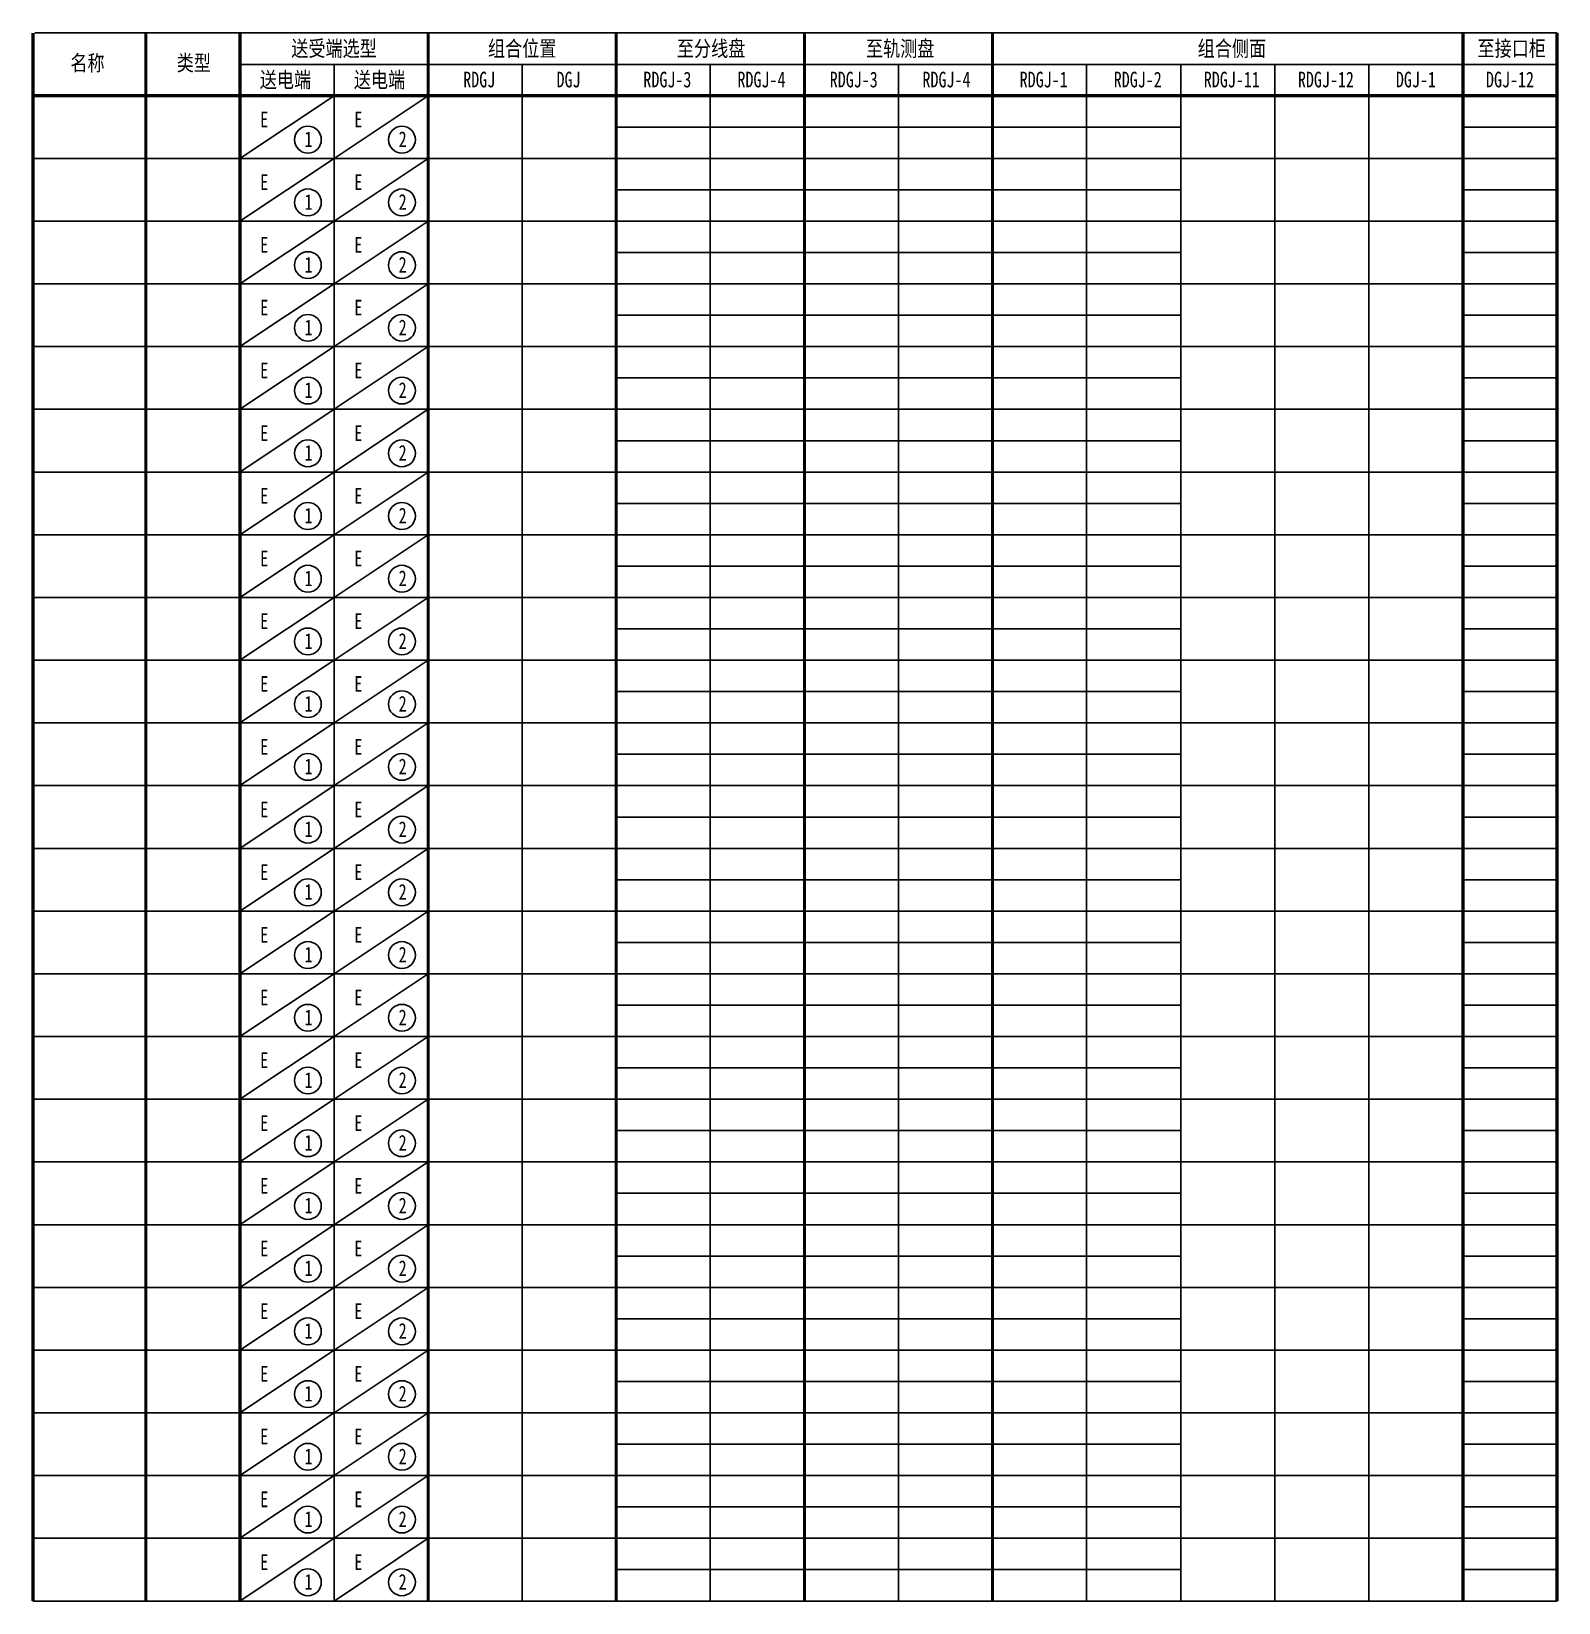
# Model space of a CAD drawing. Header units: inches. Extents: x 0 to 243, y -240 to 10.
import ezdxf
from ezdxf.enums import TextEntityAlignment as Align

# ---------------------------------------------------------------- set-up
doc = ezdxf.new("R2010")
doc.units = ezdxf.units.IN
doc.header["$MEASUREMENT"] = 0
doc.styles.add('CHINESE', font='SimSun.ttf', dxfattribs={"width": 0.9})
doc.styles.add('ITALICC', font='txt', dxfattribs={"width": 0.75})

msp = doc.modelspace()

# ---------------------------------------------------------------- linework, layer by layer
at = {"color": 0}
for p, q in [((243, 10), (0.27, 10)), ((18, -240), (18, 10)), ((33, -240), (33, 10)), ((33, -240), (33, 10)), ((63, 10), (63, 5)), ((93, 5), (93, 10)), ((123, 10), (123, 5)), ((153, 10), (153, 5)), ((228, 10), (228, -240)), ((48, 5), (48, -240)), ((48, 5), (48, 5)), ((78, -240), (78, 5)), ((78, 5), (78, 5)), ((78, 5), (78, 5)), ((93, 5), (93, 5)), ((108, 5), (108, -240)), ((108, 5), (108, 5)), ((138, 5), (138, -240)), ((168, 5), (168, -240)), ((183, 5), (183, -240)), ((198, 5), (198, -240)), ((198, 5), (198, 5)), ((213, -240), (213, 5)), ((213, 5), (213, 5)), ((228, -240), (228, 5)), ((243, 5), (243, 5)), ((243, 5), (243, 5)), ((243, 0), (33, 0)), ((78, 0), (78, -240)), ((243, 0), (243, -240)), ((243, 0), (243, -240)), ((183, -5), (93, -5)), ((243, -10), (0, -10)), ((183, -15), (93, -15)), ((243, -20), (0, -20)), ((183, -25), (93, -25)), ((243, -30), (0, -30)), ((183, -35), (93, -35)), ((243, -40), (0, -40)), ((183, -45), (93, -45)), ((243, -50), (0, -50)), ((183, -55), (93, -55)), ((243, -60), (0, -60)), ((183, -65), (93, -65)), ((243, -70), (0, -70)), ((183, -75), (93, -75)), ((243, -80), (0, -80)), ((183, -85), (93, -85)), ((243, -90), (0, -90)), ((183, -95), (93, -95)), ((243, -100), (0, -100)), ((183, -105), (93, -105)), ((243, -110), (0, -110)), ((183, -115), (93, -115)), ((243, -120), (0, -120)), ((183, -125), (93, -125)), ((243, -130), (0, -130)), ((183, -135), (93, -135)), ((243, -140), (0, -140)), ((183, -145), (93, -145)), ((243, -150), (0, -150)), ((183, -155), (93, -155)), ((243, -160), (0, -160)), ((183, -165), (93, -165)), ((243, -170), (0, -170)), ((183, -175), (93, -175)), ((243, -180), (0, -180)), ((183, -185), (93, -185)), ((243, -190), (0, -190)), ((183, -195), (93, -195)), ((243, -200), (0, -200)), ((183, -205), (93, -205)), ((243, -210), (0, -210)), ((183, -215), (93, -215)), ((243, -220), (0, -220)), ((183, -225), (93, -225)), ((243, -230), (0, -230)), ((183, -235), (93, -235)), ((243, -240), (0, -240))]:
    msp.add_line(p, q, dxfattribs=at)
for p, q in [((243, 5), (33, 5)), ((243, 5), (243, -240)), ((243, 0), (33, 0)), ((48, 0), (33, -10)), ((63, 0), (48, -10)), ((243, -5), (228, -5)), ((48, -10), (33, -20)), ((63, -10), (48, -20)), ((243, -15), (228, -15)), ((48, -20), (33, -30)), ((63, -20), (48, -30)), ((243, -25), (228, -25)), ((48, -30), (33, -40)), ((63, -30), (48, -40)), ((243, -35), (228, -35)), ((48, -40), (33, -50)), ((63, -40), (48, -50)), ((243, -45), (228, -45)), ((48, -50), (33, -60)), ((63, -50), (48, -60)), ((243, -55), (228, -55)), ((48, -60), (33, -70)), ((63, -60), (48, -70)), ((243, -65), (228, -65)), ((48, -70), (33, -80)), ((63, -70), (48, -80)), ((243, -75), (228, -75)), ((48, -80), (33, -90)), ((63, -80), (48, -90)), ((243, -85), (228, -85)), ((48, -90), (33, -100)), ((63, -90), (48, -100)), ((243, -95), (228, -95)), ((48, -100), (33, -110)), ((63, -100), (48, -110)), ((243, -105), (228, -105)), ((48, -110), (33, -120)), ((63, -110), (48, -120)), ((243, -115), (228, -115)), ((48, -120), (33, -130)), ((63, -120), (48, -130)), ((243, -125), (228, -125)), ((48, -130), (33, -140)), ((63, -130), (48, -140)), ((243, -135), (228, -135)), ((48, -140), (33, -150)), ((63, -140), (48, -150)), ((243, -145), (228, -145)), ((48, -150), (33, -160)), ((63, -150), (48, -160)), ((243, -155), (228, -155)), ((48, -160), (33, -170)), ((63, -160), (48, -170)), ((243, -165), (228, -165)), ((48, -170), (33, -180)), ((63, -170), (48, -180)), ((243, -175), (228, -175)), ((48, -180), (33, -190)), ((63, -180), (48, -190)), ((243, -185), (228, -185)), ((48, -190), (33, -200)), ((63, -190), (48, -200)), ((243, -195), (228, -195)), ((48, -200), (33, -210)), ((63, -200), (48, -210)), ((243, -205), (228, -205)), ((48, -210), (33, -220)), ((63, -210), (48, -220)), ((243, -215), (228, -215)), ((48, -220), (33, -230)), ((63, -220), (48, -230)), ((243, -225), (228, -225)), ((48, -230), (33, -240)), ((63, -230), (48, -240)), ((243, -235), (228, -235))]:
    msp.add_line(p, q)
at = {"const_width": 0.5}
msp.add_lwpolyline([(0, 10), (0, -240)], dxfattribs=at)
at = {"color": 0, "const_width": 0.5}
for points in [[(18, 10), (18, -240)], [(33, 10), (33, -240)], [(63, 10), (63, -240)], [(93, -240), (93, 10)], [(123, 10), (123, -240)], [(153, 10), (153, -240)], [(228, 10), (228, -240)], [(243, 10), (243, -240)], [(0, 0), (243, 0)]]:
    msp.add_lwpolyline(points, dxfattribs=at)
at = {"color": 0}
for centre in [(43.83, -7.01), (58.83, -7.01), (43.83, -17.01), (58.83, -17.01), (43.83, -27.01), (58.83, -27.01), (43.83, -37.01), (58.83, -37.01), (43.83, -47.01), (58.83, -47.01), (43.83, -57.01), (58.83, -57.01), (43.83, -67.01), (58.83, -67.01), (43.83, -77.01), (58.83, -77.01), (43.83, -87.01), (58.83, -87.01), (43.83, -97.01), (58.83, -97.01), (43.83, -107.01), (58.83, -107.01), (43.83, -117.01), (58.83, -117.01), (43.83, -127.01), (58.83, -127.01), (43.83, -137.01), (58.83, -137.01), (43.83, -147.01), (58.83, -147.01), (43.83, -157.01), (58.83, -157.01), (43.83, -167.01), (58.83, -167.01), (43.83, -177.01), (58.83, -177.01), (43.83, -187.01), (58.83, -187.01), (43.83, -197.01), (58.83, -197.01), (43.83, -207.01), (58.83, -207.01), (43.83, -217.01), (58.83, -217.01), (43.83, -227.01), (58.83, -227.01), (43.83, -237.01), (58.83, -237.01)]:
    msp.add_circle(centre, 2.14, dxfattribs=at)

# ---------------------------------------------------------------- texts
at = {"color": 7}
for s, style, width, p in [('送受端选型', 'CHINESE', 0.8, (48, 7.58)), ('组合位置', 'CHINESE', 0.8, (78, 7.58)), ('至分线盘', 'CHINESE', 0.8, (108.12, 7.58)), ('至轨测盘', 'CHINESE', 0.8, (138.27, 7.58)), ('组合侧面', 'CHINESE', 0.8, (191.17, 7.58)), ('至接口柜', 'CHINESE', 0.8, (235.78, 7.58)), ('名称', 'CHINESE', 0.8, (8.69, 5.27)), ('类型', 'CHINESE', 0.8, (25.65, 5.27)), ('送电端', 'CHINESE', 0.8, (40.25, 2.58)), ('送电端', 'CHINESE', 0.8, (55.25, 2.58)), ('RDGJ', 'ITALICC', 0.75, (71.15, 2.58)), ('DGJ', 'ITALICC', 0.75, (85.39, 2.58)), ('RDGJ-3', 'ITALICC', 0.75, (101.15, 2.58)), ('RDGJ-4', 'ITALICC', 0.75, (116.15, 2.58)), ('RDGJ-3', 'ITALICC', 0.75, (130.87, 2.58)), ('RDGJ-4', 'ITALICC', 0.75, (145.65, 2.58)), ('RDGJ-1', 'ITALICC', 0.75, (161.15, 2.58)), ('RDGJ-2', 'ITALICC', 0.75, (176.15, 2.58)), ('RDGJ-11', 'ITALICC', 0.75, (191.15, 2.58)), ('RDGJ-12', 'ITALICC', 0.75, (206.15, 2.58)), ('DGJ-1', 'ITALICC', 0.75, (220.5, 2.58)), ('DGJ-12', 'ITALICC', 0.75, (235.5, 2.58))]:
    msp.add_text(s, height=2.5, dxfattribs=dict(at, style=style, width=width)).set_placement(p, align=Align.MIDDLE)
at = {"color": 7, "style": 'ITALICC', "width": 0.75}
for p in [(36.24, -5.04), (51.24, -5.04), (36.24, -15.04), (51.24, -15.04), (36.24, -25.04), (51.24, -25.04), (36.24, -35.04), (51.24, -35.04), (36.24, -45.04), (51.24, -45.04), (36.24, -55.04), (51.24, -55.04), (36.24, -65.04), (51.24, -65.04), (36.24, -75.04), (51.24, -75.04), (36.24, -85.04), (51.24, -85.04), (36.24, -95.04), (51.24, -95.04), (36.24, -105.04), (51.24, -105.04), (36.24, -115.04), (51.24, -115.04), (36.24, -125.04), (51.24, -125.04), (36.24, -135.04), (51.24, -135.04), (36.24, -145.04), (51.24, -145.04), (36.24, -155.04), (51.24, -155.04), (36.24, -165.04), (51.24, -165.04), (36.24, -175.04), (51.24, -175.04), (36.24, -185.04), (51.24, -185.04), (36.24, -195.04), (51.24, -195.04), (36.24, -205.04), (51.24, -205.04), (36.24, -215.04), (51.24, -215.04), (36.24, -225.04), (51.24, -225.04), (36.24, -235.04), (51.24, -235.04)]:
    msp.add_text('E', height=2.5, dxfattribs=at).set_placement(p)
for s, p in [('1', (43.94, -8.19)), ('2', (58.94, -8.19)), ('1', (43.94, -18.19)), ('2', (58.94, -18.19)), ('1', (43.94, -28.19)), ('2', (58.94, -28.19)), ('1', (43.94, -38.19)), ('2', (58.94, -38.19)), ('1', (43.94, -48.19)), ('2', (58.94, -48.19)), ('1', (43.94, -58.19)), ('2', (58.94, -58.19)), ('1', (43.94, -68.19)), ('2', (58.94, -68.19)), ('1', (43.94, -78.19)), ('2', (58.94, -78.19)), ('1', (43.94, -88.19)), ('2', (58.94, -88.19)), ('1', (43.94, -98.19)), ('2', (58.94, -98.19)), ('1', (43.94, -108.19)), ('2', (58.94, -108.19)), ('1', (43.94, -118.19)), ('2', (58.94, -118.19)), ('1', (43.94, -128.19)), ('2', (58.94, -128.19)), ('1', (43.94, -138.19)), ('2', (58.94, -138.19)), ('1', (43.94, -148.19)), ('2', (58.94, -148.19)), ('1', (43.94, -158.19)), ('2', (58.94, -158.19)), ('1', (43.94, -168.19)), ('2', (58.94, -168.19)), ('1', (43.94, -178.19)), ('2', (58.94, -178.19)), ('1', (43.94, -188.19)), ('2', (58.94, -188.19)), ('1', (43.94, -198.19)), ('2', (58.94, -198.19)), ('1', (43.94, -208.19)), ('2', (58.94, -208.19)), ('1', (43.94, -218.19)), ('2', (58.94, -218.19)), ('1', (43.94, -228.19)), ('2', (58.94, -228.19)), ('1', (43.94, -238.19)), ('2', (58.94, -238.19))]:
    msp.add_text(s, height=2.5, dxfattribs=at).set_placement(p, align=Align.CENTER)

doc.saveas('drawing.dxf')
